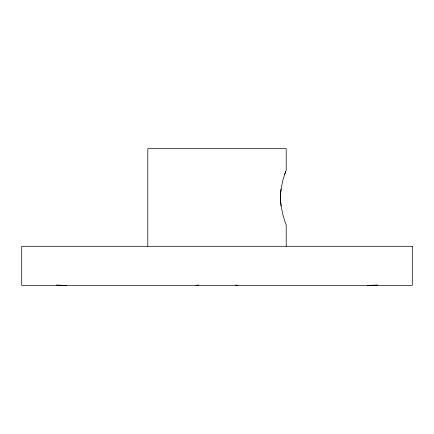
<?xml version="1.0" encoding="UTF-8"?>
<svg xmlns="http://www.w3.org/2000/svg" width="434" height="434" viewBox="0 0 434 434"><rect width="100%" height="100%" fill="white"/><g stroke="black" fill="none" stroke-linecap="round" stroke-linejoin="round"><path stroke-width="0.65" d="M282.816 214.488L281.113 205.917A25.28 10.042 -90 0 1 281.107 189.018L282.816 180.452M282.908 180.039L286.201 170.128L286.201 148.645L147.799 148.645L147.799 246.295M284.601 174.387L284.975 173.405A25.964 4.063 90 0 1 285.653 171.549M195.946 285.355L198.55 284.975M235.45 284.975L238.054 285.355M282.908 214.901L284.975 221.535A25.964 4.063 -90 0 0 285.653 223.391L286.201 224.812L286.201 246.295M280.472 197.47L280.527 199.862M281.107 205.922A25.28 10.042 90 0 1 281.107 189.018M377.575 284.97A21.244 3.065 0 0 1 367.381 285.35M66.619 285.35A21.244 3.065 0 0 1 56.425 284.97M412.3 246.295L21.7 246.295L21.7 285.355L412.3 285.355L412.3 246.295"/></g></svg>
